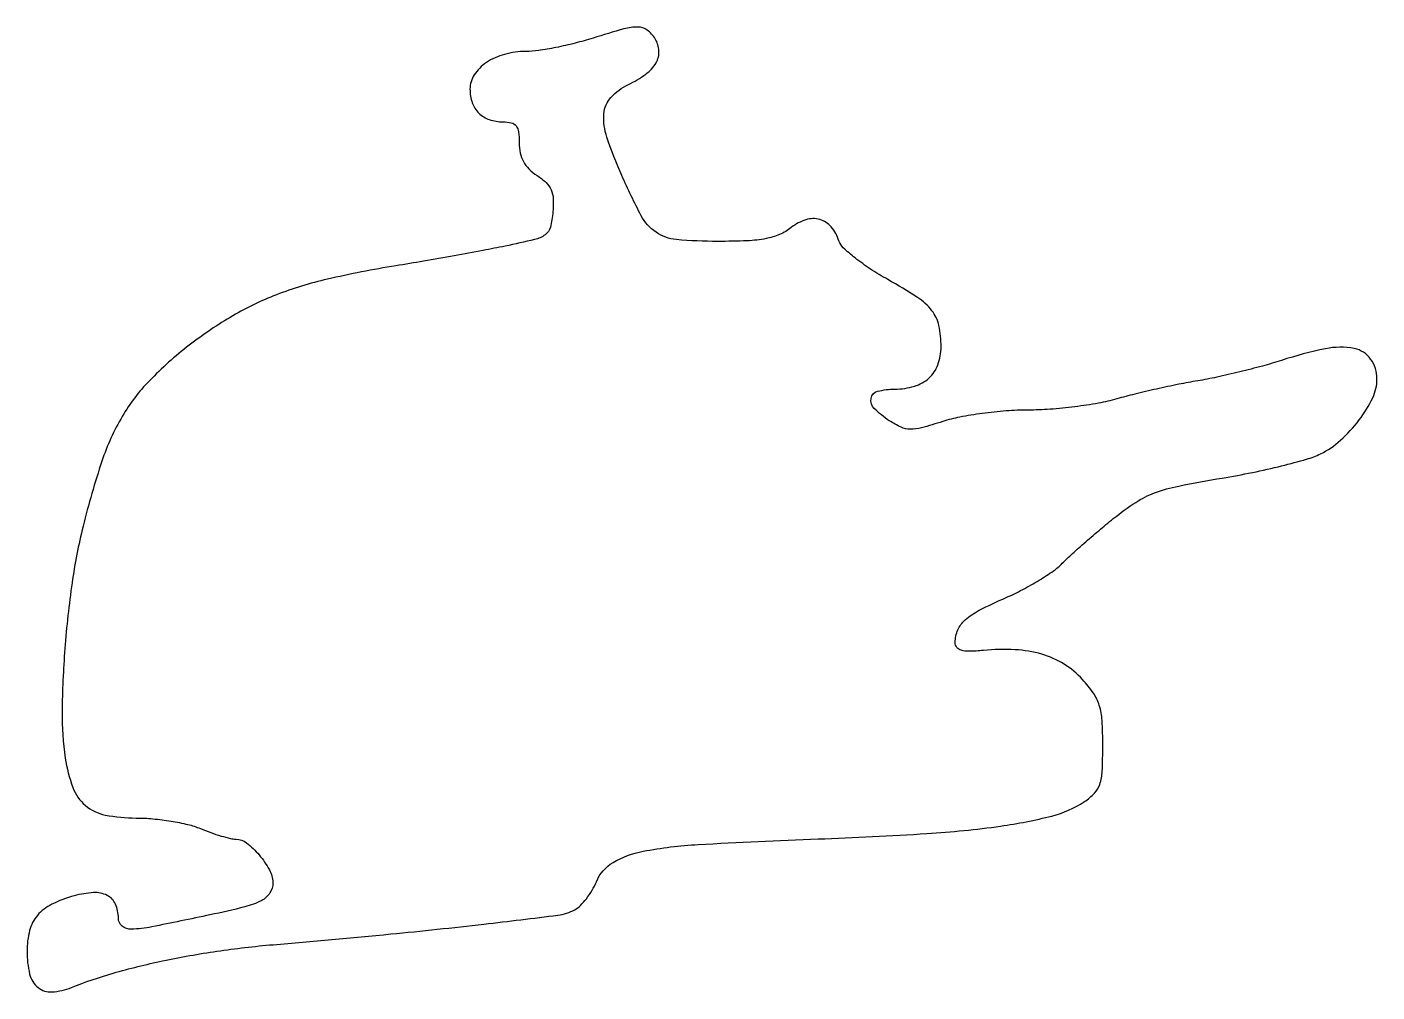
# Model space of a CAD drawing. Extents: x 0 to 192, y 0 to 137.
import ezdxf

# ---------------------------------------------------------------- set-up
doc = ezdxf.new("R2010")
doc.units = 0

msp = doc.modelspace()

# ---------------------------------------------------------------- linework, layer by layer
msp.add_lwpolyline([(80.5, 135.917352, -0.01446), (77.944153, 135.192715, -0.012534), (75.226299, 134.57842, -0.012706), (72.736157, 134.146329, -0.035652), (70.972506, 134.013584, 0.064788), (67.917162, 133.604044, 0.082724), (65.335949, 132.427376, 0.09915), (63.612797, 130.68675, 0.146714), (63, 128.643296, 0.083818), (63.32447, 126.721327, 0.114744), (64.257731, 125.242557, 0.113865), (65.754036, 124.319853, 0.081636), (67.7, 124, -0.058118), (68.880692, 123.862296, -0.171856), (69.556849, 123.426419, -0.134601), (69.904322, 122.581619, -0.030665), (70, 121.023053, 0.052351), (70.152145, 119.573911, 0.073319), (70.604667, 118.355405, 0.072492), (71.394346, 117.309479, 0.049874), (72.551497, 116.374301, -0.045295), (73.833041, 115.357809, -0.100513), (74.543349, 114.340104, -0.091155), (74.839125, 113.060695, -0.032723), (74.801497, 111.183267, -0.041892), (74.431463, 109.017182, -0.176348), (73.696433, 107.947478, -0.096519), (72.189674, 107.26153, -0.00813), (68, 106.331199, -0.004138), (64.87197, 105.71672, -0.001858), (60.753344, 104.958829, -0.00184), (56.395211, 104.190146, -0.002504), (52.458191, 103.530949, 0.016243), (42.733702, 101.626716, 0.035316), (35.462559, 99.405686, 0.041031), (29.285995, 96.429099, 0.031285), (23.060982, 92.22819, 0.035992), (17.405061, 87.185491, 0.060158), (13.549561, 82.119407, 0.051909), (10.660806, 75.764269, 0.02032), (7.973977, 66.5, 0.024942), (6.414311, 58.466871, 0.016323), (5.385485, 49.087206, 0.016304), (4.990262, 40.110818, 0.040083), (5.443284, 33.529643, 0.050906), (6.516288, 29.337457, 0.129886), (8.300716, 26.787714, 0.127728), (11.132967, 25.427368, 0.04846), (15.532119, 25, -0.023027), (17.913123, 24.890288, -0.017723), (20.493741, 24.559375, -0.01804), (22.888143, 24.076368, -0.040185), (24.654243, 23.5, 0.01308), (26.136318, 22.925803, 0.013787), (27.620786, 22.440625, 0.013522), (28.92043, 22.093113, 0.058626), (29.711831, 22, -0.168763), (31.224343, 21.474523, -0.049603), (33.01784, 19.742805, -0.04984), (34.479285, 17.625744, -0.121829), (34.966731, 15.809017, -0.14779), (34.552951, 14.335629, -0.133183), (33.378741, 13.266159, -0.057412), (30.969383, 12.361349, -0.009022), (26.022825, 11.22138, -0.002717), (17.754997, 9.519361, -0.040723), (14.832992, 9.178319, -0.183879), (13.539331, 9.619851, -0.223146), (13, 10.768149, 0.104053), (12.580347, 12.762846, 0.174107), (11.413416, 13.991894, 0.133059), (9.460191, 14.391894, 0.051755), (6.717326, 13.932395, 0.045528), (3.517599, 12.726568, 0.103765), (1.485276, 11.1552, 0.11435), (0.372048, 9.007028, 0.062683), (0, 6.051016, 0.057856), (0.377871, 2.796329, 0.165622), (1.570285, 0.891987, 0.189863), (3.55018, 0.262477, 0.079083), (6.330167, 0.899487, -0.026411), (12.254401, 2.930543, -0.017076), (19.292272, 4.677628, -0.016023), (27.009032, 6.058962, -0.01483), (35, 6.985448, 0.002474), (51.725341, 8.506893, 0.0049), (64.973997, 9.909374, 0.002722), (75.511116, 11.187516, 0.091566), (77.914034, 11.953993, 0.074648), (78.697704, 12.537976, 0.031717), (79.561343, 13.526751, 0.030498), (80.365208, 14.718151, 0.034985), (80.977853, 15.946533, -0.164027), (83.351385, 18.664464, -0.084587), (87.627089, 20.269006, -0.033937), (95.475895, 21.234426, -0.004314), (112.5, 22.016575, 0.006287), (127.998909, 22.789939, 0.019227), (138.468586, 23.84971, 0.027766), (145.744186, 25.285548, 0.082606), (150.378763, 27.328605, 0.056004), (151.819211, 28.522142, 0.112797), (152.576564, 29.778948, 0.068284), (152.91767, 31.639436, 0.011243), (153, 35.300192, 0.014719), (152.894552, 38.88155, 0.059657), (152.50866, 41.026004, 0.076437), (151.679026, 42.744384, 0.034458), (150.117972, 44.709694, 0.069421), (147.486607, 46.89045, 0.067347), (144.332328, 48.294982, 0.058761), (140.545653, 48.93347, 0.036199), (136.022107, 48.830718, -0.01636), (133.999045, 48.704392, -0.077026), (132.847438, 48.848049, -0.166116), (132.243135, 49.267783, -0.162541), (132.015313, 49.973574, -0.099774), (132.391197, 51.746491, -0.110587), (133.418859, 53.161631, -0.062807), (135.442216, 54.536934, -0.013809), (139.244492, 56.345194, 0.017098), (141.609193, 57.488907, 0.015619), (143.964095, 58.824499, 0.015848), (145.991763, 60.149622, 0.048009), (147.244492, 61.218745, -0.015769), (148.444442, 62.38438, -0.004991), (150.306195, 64.048402, -0.004978), (152.420312, 65.863486, -0.005513), (154.5, 67.574546, -0.025236), (157.684362, 69.881578, -0.05506), (160.37359, 71.235799, -0.039751), (163.797474, 72.209361, -0.008104), (170, 73.346789, 0.009333), (174.275587, 74.141721, 0.009864), (178.439873, 75.082638, 0.009543), (181.992189, 76.031557, 0.043497), (183.986803, 76.798452, 0.070745), (186.816143, 78.714459, 0.04734), (189.455603, 81.60702, 0.048473), (191.384149, 84.765308, 0.113314), (192, 87.447883, 0.157118), (191.08973, 90.273152, 0.191228), (188.765435, 91.761406, 0.099146), (184.667841, 91.73678, 0.027422), (178.415156, 90.083568, -0.011531), (175.715761, 89.277286, -0.006908), (172.475077, 88.438129, -0.006914), (169.225094, 87.69177, -0.011938), (166.5, 87.173235, 0.008642), (163.803545, 86.678543, 0.00532), (160.646875, 86.007815, 0.005334), (157.538573, 85.277818, 0.009508), (155, 84.601536, -0.025748), (152.38427, 83.994914, -0.012812), (149.01967, 83.48373, -0.012682), (145.498284, 83.131147, -0.018194), (142.364835, 83.011869, 0.018858), (139.268437, 82.889887, 0.013978), (135.861836, 82.530736, 0.014173), (132.660797, 82.009756, 0.030686), (130.246562, 81.390636, -0.011231), (127.214371, 80.486026, -0.07076), (125.617672, 80.283473, -0.103956), (124.308274, 80.579402, -0.037668), (122.631728, 81.505646, -0.051132), (120.504963, 83.233285, -0.245215), (120.050181, 84.675504, -0.292561), (120.979543, 85.683744, -0.064301), (123.428571, 86, 0.071557), (126.200406, 86.39873, 0.113831), (128.279401, 87.568269, 0.121021), (129.554448, 89.469248, 0.087709), (130, 91.989641, 0.051469), (129.684069, 95.05065, 0.116135), (128.703459, 97.150306, 0.081512), (126.646566, 99.02832, 0.016852), (122.436409, 101.572687, -0.017673), (119.964192, 103.072292, -0.021842), (117.77843, 104.646844, -0.02087), (116.088018, 106.098851, -0.128717), (115.480994, 107.059882, 0.097024), (114.389259, 109.054624, 0.151379), (112.759637, 110.113254, 0.147021), (110.780023, 110.080945, 0.089802), (108.699144, 108.977987, -0.063919), (107.040782, 107.986503, -0.056097), (105.111231, 107.391503, -0.036527), (102.443457, 107.086016, -0.010248), (98.247258, 107, -0.022005), (92.354838, 107.259456, -0.129071), (89.463966, 108.297478, -0.120891), (87.362111, 110.652156, -0.018311), (84.587366, 116.37443, -0.022022), (82.474833, 121.807436, -0.100232), (82.047248, 125.155878, -0.168821), (83.04838, 127.476564, -0.096312), (85.530815, 129.313304, 0.046002), (88.005606, 130.786387, 0.10362), (89.463431, 132.397648, 0.144668), (89.881537, 134.094423, 0.129975), (89.337704, 135.826404, 0.090649), (88.209201, 137.053541, 0.160392), (86.920448, 137.49262, 0.070871), (84.903763, 137.226474, 0.008118)], format="xyb", close=True)

doc.saveas('drawing.dxf')
